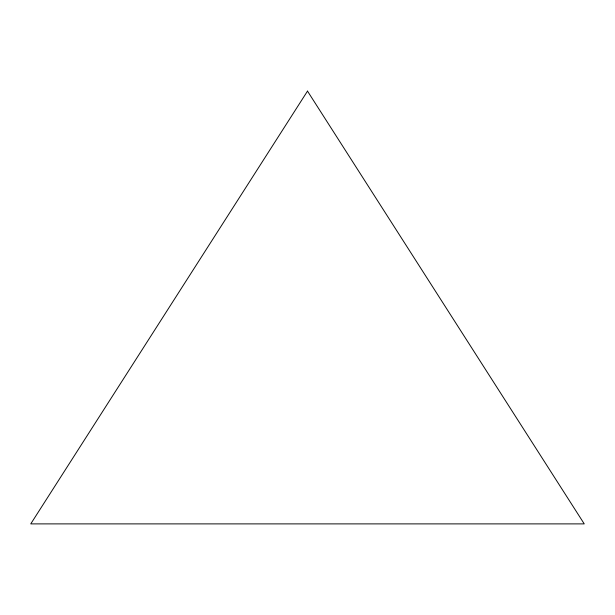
<?xml version="1.0" encoding="UTF-8"?>
<svg xmlns="http://www.w3.org/2000/svg" width="615" height="615" viewBox="0 0 615 615"><rect width="100%" height="100%" fill="white"/><g stroke="black" fill="none" stroke-linecap="round" stroke-linejoin="round"><path stroke-width="0.92" d="M307.5 91.112L30.75 523.888L584.25 523.888L307.5 91.112"/></g></svg>
